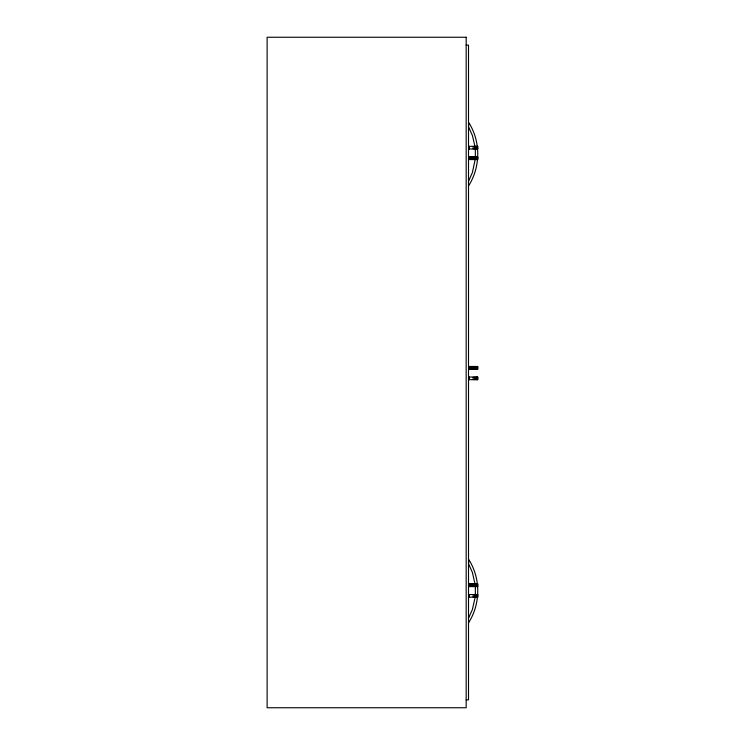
<?xml version="1.0" encoding="UTF-8"?>
<svg xmlns="http://www.w3.org/2000/svg" width="745" height="745" viewBox="0 0 745 745"><rect width="100%" height="100%" fill="white"/><g stroke="black" fill="none" stroke-linecap="round" stroke-linejoin="round"><path stroke-width="1.12" d="M475.375 157.81L475.338 149.298M475.375 594.761L475.338 586.24M475.338 158.76L472.377 172.617L468.512 181.249M475.096 597.583L472.377 609.559L468.512 618.201M468.512 185.943C480.665 166.964 480.879 141.662 468.763 122.608L468.512 126.799L472.377 135.441L474.984 146.476M468.512 622.885C480.665 603.916 480.879 578.604 468.763 559.56L468.512 563.751L472.377 572.384L475.096 584.369M466.174 45.138L468.512 45.138L468.512 699.862L466.174 699.862M468.512 146.346L477.75 146.346L477.75 148.963L468.512 148.963M468.512 156.934L477.75 156.934L477.75 159.542L468.512 159.542M468.512 366.475L477.75 366.475L477.75 369.082L468.512 369.082M468.512 377.054L477.75 377.054L477.75 379.671L468.512 379.671M468.512 583.959L477.75 583.959L477.75 586.566L468.512 586.566M468.512 594.538L477.75 594.538L477.75 597.155L468.512 597.155M477.62 146.346L477.62 148.963M477.62 156.934L477.62 159.542M477.62 366.475L477.62 369.082M477.62 377.054L477.62 379.671M477.62 583.959L477.62 586.566M477.62 594.538L477.62 597.155M477.238 146.346L477.238 148.963M477.238 156.934L477.238 159.542M477.238 366.475L477.238 369.082M477.238 377.054L477.238 379.671M477.238 583.959L477.238 586.566M477.238 594.538L477.238 597.155M476.604 146.346L476.604 148.963M476.604 156.934L476.604 159.542M476.604 366.475L476.604 369.082M476.604 377.054L476.604 379.671M476.604 583.959L476.604 586.566M476.604 594.538L476.604 597.155M475.72 146.346L475.72 148.963M475.72 156.934L475.72 159.542M475.72 366.475L475.72 369.082M475.72 377.054L475.72 379.671M475.72 583.959L475.72 586.566M475.72 594.538L475.72 597.155M474.584 146.346L474.584 148.963M474.584 156.934L474.584 159.542M474.584 366.475L474.584 369.082M474.584 377.054L474.584 379.671M474.584 583.959L474.584 586.566M474.584 594.538L474.584 597.155M473.196 146.346L473.196 148.963M473.196 156.934L473.196 159.542M473.196 366.475L473.196 369.082M473.196 377.054L473.196 379.671M473.196 583.959L473.196 586.566M473.196 594.538L473.196 597.155M473.066 156.934L473.066 159.542M473.066 366.475L473.066 369.082M473.066 583.959L473.066 586.566M472.675 156.934L472.675 159.542M472.675 366.475L472.675 369.082M472.675 583.959L472.675 586.566M472.023 156.934L471.939 159.542M472.023 366.475L472.023 369.082M472.023 583.959L472.023 586.566M471.11 156.934L471.11 159.542M471.11 366.475L471.11 369.082M471.11 583.959L471.11 586.566M470.691 156.934L470.691 159.542M470.691 366.475L470.691 369.082M470.691 583.959L470.691 586.566M469.937 156.934L469.937 159.542M469.937 366.475L469.937 369.082M469.937 583.959L469.937 586.566M469.434 146.346L469.434 148.963M469.434 156.934L469.434 159.542M469.434 366.475L469.434 369.082M469.434 377.054L469.434 379.671M469.434 583.959L469.434 586.566M469.434 594.538L469.434 597.155M466.174 37.25L267.12 37.25L267.12 707.75L466.174 707.75L466.174 37.25"/></g></svg>
